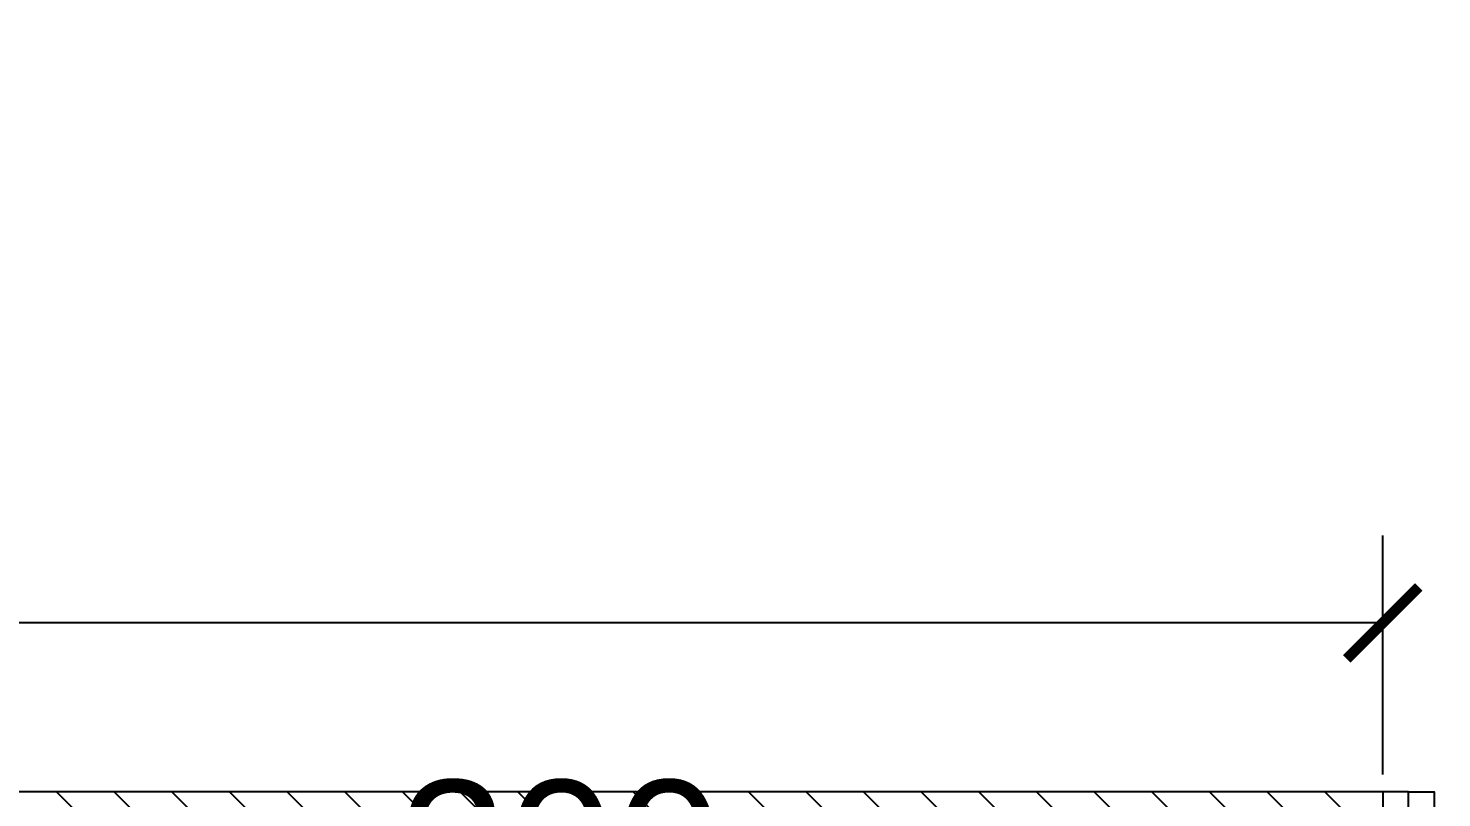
# Model space of a CAD drawing. Header units: millimetres. Extents: x -26398 to 135532, y -376633 to 43268.
# Drawn here: x 43811.2 to 44086.5, y -147581.3 to -147431.5 of the extents above; entities that cross this region are included whole.
import ezdxf

# ---------------------------------------------------------------- set-up
doc = ezdxf.new("R2010")
doc.units = ezdxf.units.MM
for name, color, linetype in [('A-Door', 150, 'Continuous'), ('cửa', 152, 'Continuous'), ('DIM', 7, 'Continuous'), ('DIM @ 10', 7, 'Continuous'), ('DIM @ 4.5', 7, 'Continuous'), ('DIM @ 5', 7, 'Continuous'), ('DIM @ 8', 7, 'Continuous'), ('NT', 1, 'Continuous'), ('TƯỜNG', 52, 'Continuous')]:
    doc.layers.add(name, color=color, linetype=linetype)
doc.styles.get("Standard").update_dxf_attribs({"font": 'arial.ttf'})
doc.dimstyles.new('SCALE dimmatbang', dxfattribs={"dimscale": 70, "dimtxt": 2.7, "dimasz": 1.4, "dimexe": 1.7, "dimexo": 0.7, "dimtad": 1, "dimtoh": 1, "dimdec": 1, "dimtxsty": 'Standard', "dimblk": 'ARCHTICK', "dimcen": 2.5, "dimclrd": 1, "dimclre": 256, "dimadec": 0, "dimazin": 0, "dimtfac": 1, "dimtdec": 1, "dimtmove": 0, "dimatfit": 3, "dimfxl": 1, "dimarcsym": 0})

# ---------------------------------------------------------------- blocks, each defined once
blk = doc.blocks.new('A$C7DB75F4D')
at = {"layer": 'A-Door'}
for points in [[(625, 740), (625, 660), (665, 660), (665, 740)], [(625, 180), (625, 660), (665, 660), (665, 180)], [(625, 100), (625, 180), (665, 180), (665, 100)], [(35, 100), (35, 60), (50, 60), (50, 50), (50, 0), (0, 0), (0, 100)], [(665, 100), (700, 100), (700, 0), (650, 0), (650, 50), (650, 60), (665, 60)]]:
    blk.add_lwpolyline(points, close=True, dxfattribs=at)
at = {"layer": 'NT', "color": 1}
blk.add_arc((650, 125), 615.5, 92.3278, 182.3278, dxfattribs=at)
blk = doc.blocks.new('CUA (D4)')
blk.add_wipeout([(111639.8, -24571.4), (111640.9, -25321.4), (111742.5, -25321.4), (111742.5, -24571.4)]).dxf.layer = 'TƯỜNG'
blk.add_lwpolyline([(111742.5, -24571.4), (111742.5, -24621.4), (111642.5, -24621.4), (111642.5, -24571.4)], close=True)
at = {"layer": 'cửa', "xscale": -1, "rotation": 270}
blk.add_blockref('A$C7DB75F4D', (111642.5, -25321.4), dxfattribs=at)
blk = doc.blocks.new('_ArchTick')
at = {"color": 0, "linetype": 'ByBlock', "const_width": 0.15}
blk.add_lwpolyline([(-0.5, -0.5), (0.5, 0.5)], dxfattribs=at)
blk = doc.blocks.new('*D6204')
at = {"layer": 'DEFPOINTS', "color": 0, "transparency": 16777216}
for p in [(43765, -147590.16), (44065, -147590.16), (43765, -147611.63)]:
    blk.add_point(p, dxfattribs=at)
at = {"layer": 'DIM', "lineweight": -2, "transparency": 16777216}
for p, q in [((43765, -147597.16), (43765, -147628.63)), ((44065, -147597.16), (44065, -147628.63))]:
    blk.add_line(p, q, dxfattribs=at)
at = {"layer": 'DIM', "color": 1, "lineweight": -2, "transparency": 16777216}
blk.add_line((44065, -147611.63), (43765, -147611.63), dxfattribs=at)
at = {"layer": 'DIM', "color": 1, "lineweight": -2, "transparency": 16777216, "xscale": 14, "yscale": 14, "zscale": 14, "rotation": 180}
blk.add_blockref('_ArchTick', (43765, -147611.63), dxfattribs=at)
at = {"layer": 'DIM', "color": 1, "lineweight": -2, "transparency": 16777216, "xscale": 14, "yscale": 14, "zscale": 14}
blk.add_blockref('_ArchTick', (44065, -147611.63), dxfattribs=at)
at = {"layer": 'DIM', "color": 0, "transparency": 16777216, "insert": (43915, -147591.58), "char_height": 27, "attachment_point": 5}
blk.add_mtext('300', dxfattribs=at)
blk = doc.blocks.new('*D6218')
at = {"layer": 'DEFPOINTS', "color": 0, "transparency": 16777216}
for p in [(43355.28, -147547.26), (43355.28, -147579.89), (44075, -147579.89)]:
    blk.add_point(p, dxfattribs=at)
at = {"layer": 'DIM', "lineweight": -2, "transparency": 16777216}
for p, q in [((43355.28, -147576.74), (43355.28, -147539.61)), ((44075, -147576.74), (44075, -147539.61))]:
    blk.add_line(p, q, dxfattribs=at)
at = {"layer": 'DIM', "color": 1, "lineweight": -2, "transparency": 16777216}
blk.add_line((44075, -147547.26), (43355.28, -147547.26), dxfattribs=at)
at = {"layer": 'DIM', "color": 1, "lineweight": -2, "transparency": 16777216, "xscale": 6.3, "yscale": 6.3, "zscale": 6.3, "rotation": 180}
blk.add_blockref('_ArchTick', (43355.28, -147547.26), dxfattribs=at)
at = {"layer": 'DIM', "color": 1, "lineweight": -2, "transparency": 16777216, "xscale": 6.3, "yscale": 6.3, "zscale": 6.3}
blk.add_blockref('_ArchTick', (44075, -147547.26), dxfattribs=at)
at = {"layer": 'DIM', "color": 0, "transparency": 16777216, "insert": (43715.14, -147537.14), "char_height": 12.15, "attachment_point": 5}
blk.add_mtext('719,7', dxfattribs=at)
blk = doc.blocks.new('*D6219')
at = {"layer": 'DEFPOINTS', "color": 0, "transparency": 16777216}
for p in [(43355.28, -147547.26), (43355.28, -147579.89), (44075, -147579.89)]:
    blk.add_point(p, dxfattribs=at)
at = {"layer": 'DIM', "lineweight": -2, "transparency": 16777216}
for p, q in [((43355.28, -147572.89), (43355.28, -147530.26)), ((44075, -147572.89), (44075, -147530.26))]:
    blk.add_line(p, q, dxfattribs=at)
at = {"layer": 'DIM', "color": 1, "lineweight": -2, "transparency": 16777216}
blk.add_line((44075, -147547.26), (43355.28, -147547.26), dxfattribs=at)
at = {"layer": 'DIM', "color": 1, "lineweight": -2, "transparency": 16777216, "xscale": 14, "yscale": 14, "zscale": 14, "rotation": 180}
blk.add_blockref('_ArchTick', (43355.28, -147547.26), dxfattribs=at)
at = {"layer": 'DIM', "color": 1, "lineweight": -2, "transparency": 16777216, "xscale": 14, "yscale": 14, "zscale": 14}
blk.add_blockref('_ArchTick', (44075, -147547.26), dxfattribs=at)
at = {"layer": 'DIM', "color": 0, "transparency": 16777216, "insert": (43715.14, -147524.78), "char_height": 27, "attachment_point": 5}
blk.add_mtext('719,7', dxfattribs=at)
blk = doc.blocks.new('*D6220')
at = {"layer": 'DEFPOINTS', "color": 0, "transparency": 16777216}
for p in [(43355.28, -147547.26), (43355.28, -147579.89), (44075, -147579.89)]:
    blk.add_point(p, dxfattribs=at)
at = {"layer": 'DIM', "lineweight": -2, "transparency": 16777216}
for p, q in [((43355.28, -147574.29), (43355.28, -147533.66)), ((44075, -147574.29), (44075, -147533.66))]:
    blk.add_line(p, q, dxfattribs=at)
at = {"layer": 'DIM', "color": 1, "lineweight": -2, "transparency": 16777216}
blk.add_line((44075, -147547.26), (43355.28, -147547.26), dxfattribs=at)
at = {"layer": 'DIM', "color": 1, "lineweight": -2, "transparency": 16777216, "xscale": 11.2, "yscale": 11.2, "zscale": 11.2, "rotation": 180}
blk.add_blockref('_ArchTick', (43355.28, -147547.26), dxfattribs=at)
at = {"layer": 'DIM', "color": 1, "lineweight": -2, "transparency": 16777216, "xscale": 11.2, "yscale": 11.2, "zscale": 11.2}
blk.add_blockref('_ArchTick', (44075, -147547.26), dxfattribs=at)
at = {"layer": 'DIM', "color": 0, "transparency": 16777216, "insert": (43715.14, -147529.28), "char_height": 21.6, "attachment_point": 5}
blk.add_mtext('719,7', dxfattribs=at)
blk = doc.blocks.new('*D6221')
at = {"layer": 'DEFPOINTS', "color": 0, "transparency": 16777216}
for p in [(43355.28, -147547.26), (43355.28, -147579.89), (44075, -147579.89)]:
    blk.add_point(p, dxfattribs=at)
at = {"layer": 'DIM', "lineweight": -2, "transparency": 16777216}
for p, q in [((43355.28, -147576.39), (43355.28, -147538.76)), ((44075, -147576.39), (44075, -147538.76))]:
    blk.add_line(p, q, dxfattribs=at)
at = {"layer": 'DIM', "color": 1, "lineweight": -2, "transparency": 16777216}
blk.add_line((44075, -147547.26), (43355.28, -147547.26), dxfattribs=at)
at = {"layer": 'DIM', "color": 1, "lineweight": -2, "transparency": 16777216, "xscale": 7, "yscale": 7, "zscale": 7, "rotation": 180}
blk.add_blockref('_ArchTick', (43355.28, -147547.26), dxfattribs=at)
at = {"layer": 'DIM', "color": 1, "lineweight": -2, "transparency": 16777216, "xscale": 7, "yscale": 7, "zscale": 7}
blk.add_blockref('_ArchTick', (44075, -147547.26), dxfattribs=at)
at = {"layer": 'DIM', "color": 0, "transparency": 16777216, "insert": (43715.14, -147536.02), "char_height": 13.5, "attachment_point": 5}
blk.add_mtext('719,7', dxfattribs=at)
blk = doc.blocks.new('*U8942')
at = {"layer": 'DIM @ 10'}
dim = blk.add_linear_dim(base=(43765, -147611.63), p1=(44065, -147590.16), p2=(43765, -147590.16), angle=180, dimstyle='SCALE dimmatbang', override={"dimscale": 10, "dimtix": 0, "dimtofl": 1, "dimtmove": 0, "dimatfit": 3}, dxfattribs=at)
dim.commit()
dim.dimension.update_dxf_attribs({"geometry": '*D6204', "text_midpoint": (43915, -147591.58)})
blk = doc.blocks.new('*U8945')
at = {"layer": 'DIM @ 10'}
dim = blk.add_linear_dim(base=(43355.28, -147547.26), p1=(44075, -147579.89), p2=(43355.28, -147579.89), angle=180, dimstyle='SCALE dimmatbang', override={"dimscale": 10, "dimtix": 0, "dimtofl": 1, "dimtmove": 0, "dimatfit": 3}, dxfattribs=at)
dim.commit()
dim.dimension.update_dxf_attribs({"geometry": '*D6219', "text_midpoint": (43715.14, -147524.78)})
at = {"layer": 'DIM @ 4.5'}
dim = blk.add_linear_dim(base=(43355.28, -147547.26), p1=(44075, -147579.89), p2=(43355.28, -147579.89), angle=180, dimstyle='SCALE dimmatbang', override={"dimscale": 4.5, "dimtix": 0, "dimtofl": 1, "dimtmove": 0, "dimatfit": 3}, dxfattribs=at)
dim.commit()
dim.dimension.update_dxf_attribs({"geometry": '*D6218', "text_midpoint": (43715.14, -147537.14)})
at = {"layer": 'DIM @ 5'}
dim = blk.add_linear_dim(base=(43355.28, -147547.26), p1=(44075, -147579.89), p2=(43355.28, -147579.89), angle=180, dimstyle='SCALE dimmatbang', override={"dimscale": 5, "dimtix": 0, "dimtofl": 1, "dimtmove": 0, "dimatfit": 3}, dxfattribs=at)
dim.commit()
dim.dimension.update_dxf_attribs({"geometry": '*D6221', "text_midpoint": (43715.14, -147536.02)})
at = {"layer": 'DIM @ 8'}
dim = blk.add_linear_dim(base=(43355.28, -147547.26), p1=(44075, -147579.89), p2=(43355.28, -147579.89), angle=180, dimstyle='SCALE dimmatbang', override={"dimscale": 8, "dimtix": 0, "dimtofl": 1, "dimtmove": 0, "dimatfit": 3}, dxfattribs=at)
dim.commit()
dim.dimension.update_dxf_attribs({"geometry": '*D6220', "text_midpoint": (43715.14, -147529.28)})

msp = doc.modelspace()

# ---------------------------------------------------------------- hatches: boundary and pattern name
at = {"layer": 'TƯỜNG'}
h = msp.add_hatch(dxfattribs=at)
h.set_pattern_fill('ANSI31', color=256, scale=2.5, angle=90)
h.set_pattern_definition([(135, (39708.225, -158367.638), (-5.61266, -5.61266), [])])
h.paths.add_polyline_path([(42075, -147580.16), (42075, -147960.16), (42085, -147960.16), (42085, -147590.16), (42670, -147590.16), (42670, -147960.16), (42680, -147960.16), (42680, -147590.16), (42970, -147590.16), (42970, -147960.16), (42980, -147960.16), (42980, -147590.16), (43270, -147590.16), (43270, -147960.16), (43280, -147960.16), (43280, -147590.16), (44065, -147590.16), (44065, -147960.16), (44075, -147960.16), (44075, -147590.16), (44655, -147590.16), (44655, -147580.16), (44075, -147580.16), (42675, -147580.16)], flags=17)
h.paths.add_polyline_path([(42685, -147370.16), (42685, -147000.16), (42675, -147000.16), (42675, -147370.16), (42085, -147370.16), (42085, -147000.16), (42075, -147000.16), (42075, -147380.16), (42675, -147380.16), (43675, -147380.16), (44655, -147380.16), (44655, -147370.16), (43685, -147370.16), (43685, -147000.16), (43675, -147000.16), (43675, -147370.16)], flags=17)
h.paths.add_polyline_path([(41795, -147960.16), (41795, -147980.16), (44675, -147980.16), (44675, -146980.16), (41775, -146980.16), (41775, -147960.16), (41795, -147960.16), (41795, -147000.16), (44655, -147000.16), (44655, -147960.16)])
h.paths.add_polyline_path([(41775, -147960.16), (41775, -147980.16), (41795, -147980.16), (41795, -147960.16)], flags=17)

# ---------------------------------------------------------------- linework, layer by layer
msp.add_lwpolyline([(43280, -147960.16), (43280, -147590.16), (44065, -147590.16), (44065, -147960.16), (44075, -147960.16), (44075, -147590.16), (44655, -147590.16), (44655, -147580.16), (44075, -147580.16), (42675, -147580.16), (42075, -147580.16), (42075, -147960.16), (42085, -147960.16), (42085, -147590.16), (42670, -147590.16), (42670, -147960.16), (42680, -147960.16), (42680, -147590.16), (42970, -147590.16), (42970, -147960.16), (42980, -147960.16), (42980, -147590.16), (43270, -147590.16), (43270, -147960.16)], close=True, dxfattribs=at)

# ---------------------------------------------------------------- block references
at = {"layer": 'DIM'}
msp.add_blockref('*U8942', (0, 0), dxfattribs=at)

# ---------------------------------------------------------------- next in the draw order: block references
at = {"layer": 'TƯỜNG', "xscale": -0.1, "yscale": 0.1, "zscale": 0.1, "rotation": 90}
msp.add_blockref('CUA (D4)', (41617.87, -136415.91), dxfattribs=at)

# ---------------------------------------------------------------- next in the draw order: block references
at = {"layer": 'DIM'}
msp.add_blockref('*U8945', (0, 0), dxfattribs=at)

doc.saveas('drawing.dxf')
